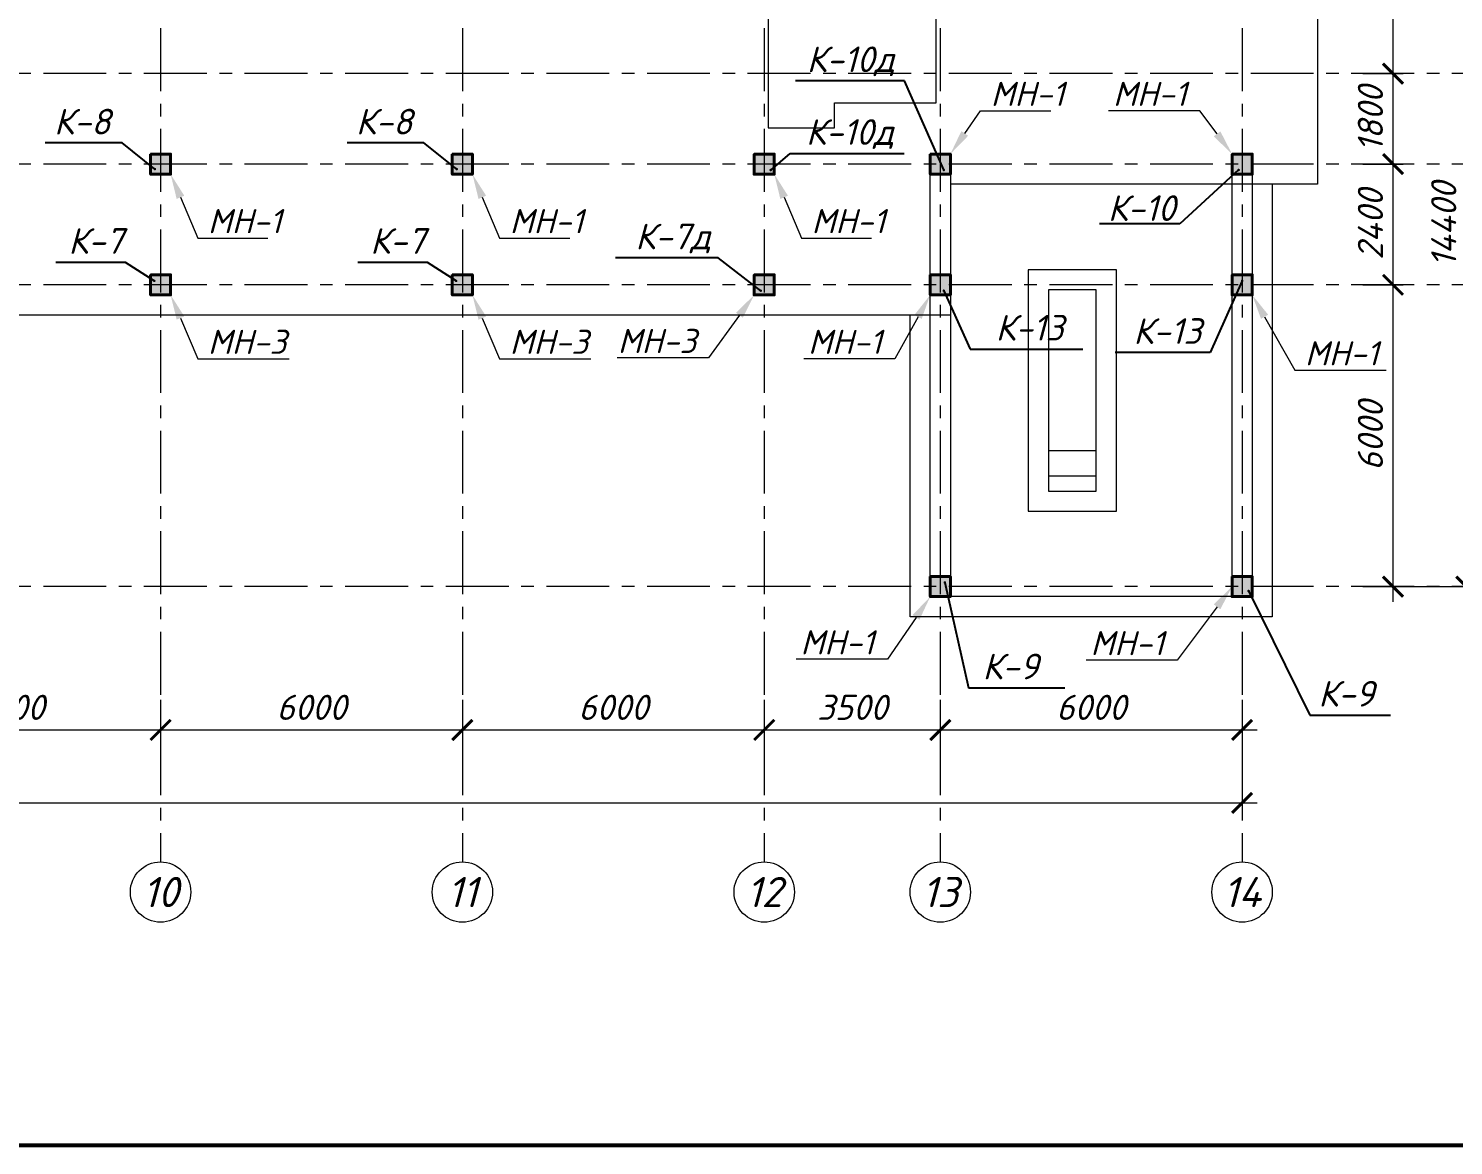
# Model space of a CAD drawing. Header units: millimetres. Extents: x -41985 to 836963, y -232665 to -4590.
# Drawn here: x 43525 to 71852, y -95368 to -73159 of the extents above; entities that cross this region are included whole.
import ezdxf
from ezdxf import colors
from ezdxf.entities.mleader import LeaderData, LeaderLine
from ezdxf.enums import TextEntityAlignment as Align
from ezdxf.math import Vec2, Vec3

# ---------------------------------------------------------------- set-up
doc = ezdxf.new("R2010")
doc.units = ezdxf.units.MM
doc.header["$PDMODE"] = 35
doc.linetypes.add('CENTERX2', pattern=[4, 2.5, -0.5, 0.5, -0.5])
doc.layers.get('Defpoints').update_dxf_attribs({"color": 1, "lineweight": 0})
for name, color, linetype, lineweight in [('#Закл выноски и размеры', 7, 'Continuous', 13), ('#Закладные', 10, 'Continuous', 40), ('k_ Выноски', 7, 'Continuous', 13), ('k_ Осевая', 8, 'CENTERX2', 9), ('k_ Осевые размеры', 251, 'Continuous', 5), ('k_ Позиции', 1, 'Continuous', 13), ('Колонна', 84, 'Continuous', 30), ('Линия Тонкая', 86, 'Continuous', 9), ('Перекрытие. Отм. 0.000', 214, 'Continuous', 40), ('Штриховка', 7, 'Continuous', 25)]:
    doc.layers.add(name, color=color, linetype=linetype, lineweight=lineweight)
doc.styles.get("Standard").update_dxf_attribs({"font": 'isocpeur.ttf'})
doc.styles.add('STEP PR', font='isocpeui.ttf')
doc.dimstyles.get("Standard").update_dxf_attribs({"dimtxt": 0.18, "dimasz": 0.18, "dimexe": 0.18, "dimexo": 0.0625, "dimgap": 0.09, "dimtad": 0, "dimtih": 1, "dimtoh": 1, "dimdec": 4, "dimzin": 0, "dimdsep": 46, "dimtxsty": 'Standard', "dimcen": 0.09, "dimadec": 0, "dimazin": 0, "dimtfac": 1, "dimtdec": 4, "dimtofl": 0, "dimtmove": 0, "dimatfit": 3, "dimfxl": 1, "dimtolj": 1, "dimtzin": 0, "dimarcsym": 0})
doc.dimstyles.new('STEP PR', dxfattribs={"dimscale": 100, "dimtxt": 2.5, "dimasz": 2, "dimexe": 1, "dimexo": 2, "dimgap": 1, "dimtad": 1, "dimdec": 4, "dimlfac": -1, "dimtxsty": 'STEP PR', "dimblk": 'ARCHTICK', "dimcen": 2, "dimdle": 1.5, "dimclrt": 1, "dimadec": 0, "dimazin": 0, "dimtfac": 1, "dimtdec": 4, "dimtmove": 1, "dimatfit": 3, "dimldrblk": 'DOTSMALL', "dimfxl": 1, "dimtolj": 1, "dimtzin": 0, "dimarcsym": 0})

# ---------------------------------------------------------------- blocks, each defined once
blk = doc.blocks.new('*U2186')
blk.add_lwpolyline([(-200, -200), (200, -200), (200, 200), (-200, 200)], close=True)
blk = doc.blocks.new('*U2368')
at = {"layer": 'Линия Тонкая'}
for points in [[(61450, 8200), (61850, 8200), (61850, 6200), (61450, 6200)], [(67450, 8200), (67850, 8200), (67850, 200), (67450, 200)], [(61450, 5800), (61850, 5800), (61850, 200), (61450, 200)]]:
    blk.add_lwpolyline(points, close=True, dxfattribs=at)
for p in [(46150, 8400), (52150, 8400), (58150, 8400), (61650, 8400), (67650, 8400), (46150, 6000), (52150, 6000), (58150, 6000), (61650, 6000), (67650, 6000), (61650, 0), (67650, 0)]:
    blk.add_blockref('*U2186', p)
blk = doc.blocks.new('_ArchTick')
at = {"color": 0, "linetype": 'ByBlock', "const_width": 0.15}
blk.add_lwpolyline([(-0.5, -0.5), (0.5, 0.5)], dxfattribs=at)
blk = doc.blocks.new('*D2304')
at = {"layer": 'Defpoints', "color": 0, "transparency": 16777216}
for p in [(45995, -126715), (51995, -126715), (51995, -127715)]:
    blk.add_point(p, dxfattribs=at)
at = {"layer": 'k_ Осевые размеры', "color": 0, "lineweight": -2, "transparency": 16777216}
for p, q in [((45995, -127115), (45995, -127915)), ((51995, -127115), (51995, -127915)), ((45695, -127715), (52295, -127715))]:
    blk.add_line(p, q, dxfattribs=at)
at = {"layer": 'k_ Осевые размеры', "color": 0, "lineweight": -2, "transparency": 16777216, "xscale": 400, "yscale": 400, "zscale": 400, "rotation": 180}
blk.add_blockref('_ArchTick', (45995, -127715), dxfattribs=at)
at = {"layer": 'k_ Осевые размеры', "color": 0, "lineweight": -2, "transparency": 16777216, "xscale": 400, "yscale": 400, "zscale": 400}
blk.add_blockref('_ArchTick', (51995, -127715), dxfattribs=at)
at = {"layer": 'k_ Осевые размеры', "color": 1, "transparency": 16777216, "insert": (48995, -127265), "char_height": 500, "attachment_point": 5, "style": 'STEP PR'}
blk.add_mtext('\\A1;6000', dxfattribs=at)
blk = doc.blocks.new('_DotSmall')
at = {"color": 0, "linetype": 'ByBlock', "const_width": 0.5}
blk.add_lwpolyline([(-0.0625, 0, 1), (0.0625, 0, 1)], format="xyb", close=True, dxfattribs=at)
blk = doc.blocks.new('*D2305')
at = {"layer": 'Defpoints', "color": 0, "transparency": 16777216}
for p in [(51995, -126715), (57995, -126715), (57995, -127715)]:
    blk.add_point(p, dxfattribs=at)
at = {"layer": 'k_ Осевые размеры', "color": 0, "lineweight": -2, "transparency": 16777216}
for p, q in [((51995, -127115), (51995, -127915)), ((57995, -127115), (57995, -127915)), ((51695, -127715), (58295, -127715))]:
    blk.add_line(p, q, dxfattribs=at)
at = {"layer": 'k_ Осевые размеры', "color": 0, "lineweight": -2, "transparency": 16777216, "xscale": 400, "yscale": 400, "zscale": 400, "rotation": 180}
blk.add_blockref('_ArchTick', (51995, -127715), dxfattribs=at)
at = {"layer": 'k_ Осевые размеры', "color": 0, "lineweight": -2, "transparency": 16777216, "xscale": 400, "yscale": 400, "zscale": 400}
blk.add_blockref('_ArchTick', (57995, -127715), dxfattribs=at)
at = {"layer": 'k_ Осевые размеры', "color": 1, "transparency": 16777216, "insert": (54995, -127265), "char_height": 500, "attachment_point": 5, "style": 'STEP PR'}
blk.add_mtext('\\A1;6000', dxfattribs=at)
blk = doc.blocks.new('*D2306')
at = {"layer": 'Defpoints', "color": 0, "transparency": 16777216}
for p in [(5845, -126715), (73495, -126715), (73495, -129167)]:
    blk.add_point(p, dxfattribs=at)
at = {"layer": 'k_ Осевые размеры', "color": 0, "lineweight": -2, "transparency": 16777216}
for p, q in [((5845, -127115), (5845, -129367)), ((73495, -127115), (73495, -129367)), ((5545, -129167), (73795, -129167))]:
    blk.add_line(p, q, dxfattribs=at)
at = {"layer": 'k_ Осевые размеры', "color": 0, "lineweight": -2, "transparency": 16777216, "xscale": 400, "yscale": 400, "zscale": 400, "rotation": 180}
blk.add_blockref('_ArchTick', (5845, -129167), dxfattribs=at)
at = {"layer": 'k_ Осевые размеры', "color": 0, "lineweight": -2, "transparency": 16777216, "xscale": 400, "yscale": 400, "zscale": 400}
blk.add_blockref('_ArchTick', (73495, -129167), dxfattribs=at)
at = {"layer": 'k_ Осевые размеры', "color": 1, "transparency": 16777216, "insert": (38456, -128713), "char_height": 500, "attachment_point": 5, "style": 'STEP PR'}
blk.add_mtext('\\A1;67650', dxfattribs=at)
blk = doc.blocks.new('*D2307')
at = {"layer": 'Defpoints', "color": 0, "transparency": 16777216}
for p in [(57995, -126715), (63995, -126715), (63995, -127715)]:
    blk.add_point(p, dxfattribs=at)
at = {"layer": 'k_ Осевые размеры', "color": 0, "lineweight": -2, "transparency": 16777216}
for p, q in [((57995, -127115), (57995, -127915)), ((63995, -127115), (63995, -127915)), ((57695, -127715), (64295, -127715))]:
    blk.add_line(p, q, dxfattribs=at)
at = {"layer": 'k_ Осевые размеры', "color": 0, "lineweight": -2, "transparency": 16777216, "xscale": 400, "yscale": 400, "zscale": 400, "rotation": 180}
blk.add_blockref('_ArchTick', (57995, -127715), dxfattribs=at)
at = {"layer": 'k_ Осевые размеры', "color": 0, "lineweight": -2, "transparency": 16777216, "xscale": 400, "yscale": 400, "zscale": 400}
blk.add_blockref('_ArchTick', (63995, -127715), dxfattribs=at)
at = {"layer": 'k_ Осевые размеры', "color": 1, "transparency": 16777216, "insert": (60995, -127265), "char_height": 500, "attachment_point": 5, "style": 'STEP PR'}
blk.add_mtext('\\A1;6000', dxfattribs=at)
blk = doc.blocks.new('*D2308')
at = {"layer": 'Defpoints', "color": 0, "transparency": 16777216}
for p in [(63995, -126715), (67495, -126715), (67495, -127715)]:
    blk.add_point(p, dxfattribs=at)
at = {"layer": 'k_ Осевые размеры', "color": 0, "lineweight": -2, "transparency": 16777216}
for p, q in [((63995, -127115), (63995, -127915)), ((67495, -127115), (67495, -127915)), ((63695, -127715), (67795, -127715))]:
    blk.add_line(p, q, dxfattribs=at)
at = {"layer": 'k_ Осевые размеры', "color": 0, "lineweight": -2, "transparency": 16777216, "xscale": 400, "yscale": 400, "zscale": 400, "rotation": 180}
blk.add_blockref('_ArchTick', (63995, -127715), dxfattribs=at)
at = {"layer": 'k_ Осевые размеры', "color": 0, "lineweight": -2, "transparency": 16777216, "xscale": 400, "yscale": 400, "zscale": 400}
blk.add_blockref('_ArchTick', (67495, -127715), dxfattribs=at)
at = {"layer": 'k_ Осевые размеры', "color": 1, "transparency": 16777216, "insert": (65745, -127265), "char_height": 500, "attachment_point": 5, "style": 'STEP PR'}
blk.add_mtext('\\A1;3500', dxfattribs=at)
blk = doc.blocks.new('*D2309')
at = {"layer": 'Defpoints', "color": 0, "transparency": 16777216}
for p in [(67495, -126715), (73495, -126715), (73495, -127715)]:
    blk.add_point(p, dxfattribs=at)
at = {"layer": 'k_ Осевые размеры', "color": 0, "lineweight": -2, "transparency": 16777216}
for p, q in [((67495, -127115), (67495, -127915)), ((73495, -127115), (73495, -127915)), ((67195, -127715), (73795, -127715))]:
    blk.add_line(p, q, dxfattribs=at)
at = {"layer": 'k_ Осевые размеры', "color": 0, "lineweight": -2, "transparency": 16777216, "xscale": 400, "yscale": 400, "zscale": 400, "rotation": 180}
blk.add_blockref('_ArchTick', (67495, -127715), dxfattribs=at)
at = {"layer": 'k_ Осевые размеры', "color": 0, "lineweight": -2, "transparency": 16777216, "xscale": 400, "yscale": 400, "zscale": 400}
blk.add_blockref('_ArchTick', (73495, -127715), dxfattribs=at)
at = {"layer": 'k_ Осевые размеры', "color": 1, "transparency": 16777216, "insert": (70495, -127265), "char_height": 500, "attachment_point": 5, "style": 'STEP PR'}
blk.add_mtext('\\A1;6000', dxfattribs=at)
blk = doc.blocks.new('*D2313')
at = {"layer": 'Defpoints', "color": 0, "transparency": 16777216}
for p in [(75495, -118865), (76495, -118865), (75495, -124865)]:
    blk.add_point(p, dxfattribs=at)
at = {"layer": 'k_ Осевые размеры', "color": 0, "lineweight": -2, "transparency": 16777216}
for p, q in [((76495, -125165), (76495, -118565)), ((75895, -118865), (76695, -118865)), ((75895, -124865), (76695, -124865))]:
    blk.add_line(p, q, dxfattribs=at)
at = {"layer": 'k_ Осевые размеры', "color": 0, "lineweight": -2, "transparency": 16777216, "xscale": 400, "yscale": 400, "zscale": 400}
for p, rotation in [((76495, -118865), 90), ((76495, -124865), 270)]:
    blk.add_blockref('_ArchTick', p, dxfattribs=dict(at, rotation=rotation))
at = {"layer": 'k_ Осевые размеры', "color": 1, "transparency": 16777216, "insert": (76045, -121865), "char_height": 500, "attachment_point": 5, "rotation": 90, "style": 'STEP PR'}
blk.add_mtext('\\A1;6000', dxfattribs=at)
blk = doc.blocks.new('*D2314')
at = {"layer": 'Defpoints', "color": 0, "transparency": 16777216}
for p in [(75495, -114665), (76495, -114665), (75495, -116465)]:
    blk.add_point(p, dxfattribs=at)
at = {"layer": 'k_ Осевые размеры', "color": 0, "lineweight": -2, "transparency": 16777216}
for p, q in [((76495, -116765), (76495, -114365)), ((75895, -114665), (76695, -114665)), ((75895, -116465), (76695, -116465))]:
    blk.add_line(p, q, dxfattribs=at)
at = {"layer": 'k_ Осевые размеры', "color": 0, "lineweight": -2, "transparency": 16777216, "xscale": 400, "yscale": 400, "zscale": 400}
for p, rotation in [((76495, -114665), 90), ((76495, -116465), 270)]:
    blk.add_blockref('_ArchTick', p, dxfattribs=dict(at, rotation=rotation))
at = {"layer": 'k_ Осевые размеры', "color": 1, "transparency": 16777216, "insert": (76045, -115565), "char_height": 500, "attachment_point": 5, "rotation": 90, "style": 'STEP PR'}
blk.add_mtext('\\A1;1800', dxfattribs=at)
blk = doc.blocks.new('*D2315')
at = {"layer": 'Defpoints', "color": 0, "transparency": 16777216}
for p in [(75495, -110465), (76495, -110465), (75495, -114665)]:
    blk.add_point(p, dxfattribs=at)
at = {"layer": 'k_ Осевые размеры', "color": 0, "lineweight": -2, "transparency": 16777216}
for p, q in [((76495, -114965), (76495, -110165)), ((75895, -110465), (76695, -110465)), ((75895, -114665), (76695, -114665))]:
    blk.add_line(p, q, dxfattribs=at)
at = {"layer": 'k_ Осевые размеры', "color": 0, "lineweight": -2, "transparency": 16777216, "xscale": 400, "yscale": 400, "zscale": 400}
for p, rotation in [((76495, -110465), 90), ((76495, -114665), 270)]:
    blk.add_blockref('_ArchTick', p, dxfattribs=dict(at, rotation=rotation))
at = {"layer": 'k_ Осевые размеры', "color": 1, "transparency": 16777216, "insert": (76045, -112565), "char_height": 500, "attachment_point": 5, "rotation": 90, "style": 'STEP PR'}
blk.add_mtext('\\A1;4200', dxfattribs=at)
blk = doc.blocks.new('*D2316')
at = {"layer": 'Defpoints', "color": 0, "transparency": 16777216}
for p in [(75495, -110465), (75495, -124865), (77953, -124865)]:
    blk.add_point(p, dxfattribs=at)
at = {"layer": 'k_ Осевые размеры', "color": 0, "lineweight": -2, "transparency": 16777216}
for p, q in [((77953, -110165), (77953, -125165)), ((75895, -110465), (78153, -110465)), ((75895, -124865), (78153, -124865))]:
    blk.add_line(p, q, dxfattribs=at)
at = {"layer": 'k_ Осевые размеры', "color": 0, "lineweight": -2, "transparency": 16777216, "xscale": 400, "yscale": 400, "zscale": 400}
for p, rotation in [((77953, -110465), 90), ((77953, -124865), 270)]:
    blk.add_blockref('_ArchTick', p, dxfattribs=dict(at, rotation=rotation))
at = {"layer": 'k_ Осевые размеры', "color": 1, "transparency": 16777216, "insert": (77503, -117665), "char_height": 500, "attachment_point": 5, "rotation": 90, "style": 'STEP PR'}
blk.add_mtext('\\A1;14400', dxfattribs=at)
blk = doc.blocks.new('*D2317')
at = {"layer": 'Defpoints', "color": 0, "transparency": 16777216}
for p in [(75495, -116465), (76495, -116465), (75495, -118865)]:
    blk.add_point(p, dxfattribs=at)
at = {"layer": 'k_ Осевые размеры', "color": 0, "lineweight": -2, "transparency": 16777216}
for p, q in [((76495, -119165), (76495, -116165)), ((75895, -116465), (76695, -116465)), ((75895, -118865), (76695, -118865))]:
    blk.add_line(p, q, dxfattribs=at)
at = {"layer": 'k_ Осевые размеры', "color": 0, "lineweight": -2, "transparency": 16777216, "xscale": 400, "yscale": 400, "zscale": 400}
for p, rotation in [((76495, -116465), 90), ((76495, -118865), 270)]:
    blk.add_blockref('_ArchTick', p, dxfattribs=dict(at, rotation=rotation))
at = {"layer": 'k_ Осевые размеры', "color": 1, "transparency": 16777216, "insert": (76045, -117665), "char_height": 500, "attachment_point": 5, "rotation": 90, "style": 'STEP PR'}
blk.add_mtext('\\A1;2400', dxfattribs=at)
blk = doc.blocks.new('REINFORCED_CONCRETE')
blk = doc.blocks.new('Оси 1-200')
at = {"layer": 'k_ Осевая', "ltscale": 500}
for points in [[(51995.30853, -109764.63317), (51995.30853, -130337.33479)], [(57995.30853, -109764.63317), (57995.30853, -130337.33479)], [(63995.30853, -109764.63317), (63995.30853, -130337.33479)], [(67495.30853, -109764.63317), (67495.30853, -130337.33479)], [(73495.30853, -109764.63317), (73495.30853, -130337.33479)], [(78915.85205, -114664.63317), (45745.30853, -114664.63317)], [(78915.85205, -116464.63317), (39745.30853, -116464.63317)], [(78915.85205, -118864.63317), (329.20252, -118864.63317)], [(78915.85205, -124864.63317), (329.20252, -124864.63317)]]:
    blk.add_lwpolyline(points, dxfattribs=at)
at = {"layer": 'k_ Осевая', "color": 254, "linetype": 'ByBlock', "lineweight": 15, "ltscale": 10}
for centre in [(51995.30853, -130937.33479), (57995.30853, -130937.33479), (63995.30853, -130937.33479), (67495.30853, -130937.33479), (73495.30853, -130937.33479)]:
    blk.add_circle(centre, 600, dxfattribs=at)
at = {"layer": 'k_ Осевая', "color": 1, "linetype": 'ByBlock', "char_height": 600, "width": 484.8732214, "attachment_point": 5, "style": 'STEP PR'}
for s, insert in [('10', (51995.30853, -130937.33479)), ('11', (57995.30853, -130937.33479)), ('12', (63995.30853, -130937.33479)), ('13', (67495.30853, -130937.33479)), ('14', (73495.30853, -130937.33479))]:
    blk.add_mtext(s, dxfattribs=dict(at, insert=insert))
at = {"layer": 'k_ Осевые размеры'}
for base, p1, p2, picture, middle in [((76495.30853, -110464.63317), (75495.30853, -114664.63317), (75495.30853, -110464.63317), '*D2315', (76045.30853, -112564.63317)), ((77952.68401, -124864.63317), (75495.30853, -110464.63317), (75495.30853, -124864.63317), '*D2316', (77502.68401, -117664.63317)), ((76495.30853, -114664.63317), (75495.30853, -116464.63317), (75495.30853, -114664.63317), '*D2314', (76045.30853, -115564.63317)), ((76495.30853, -116464.63317), (75495.30853, -118864.63317), (75495.30853, -116464.63317), '*D2317', (76045.30853, -117664.63317)), ((76495.30853, -118864.63317), (75495.30853, -124864.63317), (75495.30853, -118864.63317), '*D2313', (76045.30853, -121864.63317))]:
    dim = blk.add_linear_dim(base=base, p1=p1, p2=p2, angle=90, dimstyle='STEP PR', override={"dimscale": 200}, dxfattribs=at)
    dim.commit()
    dim.dimension.update_dxf_attribs({"geometry": picture, "text_midpoint": middle})
dim = blk.add_linear_dim(base=(73495.3085320228, -129166.6919996968), p1=(5845.3085320228, -126714.6331693088), p2=(73495.3085320228, -126714.6331693088), dimstyle='STEP PR', override={"dimscale": 200}, dxfattribs=at)
dim.commit()
dim.dimension.update_dxf_attribs({"geometry": '*D2306', "text_midpoint": (38456.2717850313, -129166.6919996968), "dimtype": 160})
for base, p1, p2, picture, middle in [((51995.30853, -127714.63317), (45995.30853, -126714.63317), (51995.30853, -126714.63317), '*D2304', (48995.30853, -127264.63317)), ((57995.30853, -127714.63317), (51995.30853, -126714.63317), (57995.30853, -126714.63317), '*D2305', (54995.30853, -127264.63317)), ((63995.30853, -127714.63317), (57995.30853, -126714.63317), (63995.30853, -126714.63317), '*D2307', (60995.30853, -127264.63317)), ((67495.30853, -127714.63317), (63995.30853, -126714.63317), (67495.30853, -126714.63317), '*D2308', (65745.30853, -127264.63317)), ((73495.30853, -127714.63317), (67495.30853, -126714.63317), (73495.30853, -126714.63317), '*D2309', (70495.30853, -127264.63317))]:
    dim = blk.add_linear_dim(base=base, p1=p1, p2=p2, dimstyle='STEP PR', override={"dimscale": 200}, dxfattribs=at)
    dim.commit()
    dim.dimension.update_dxf_attribs({"geometry": picture, "text_midpoint": middle})

msp = doc.modelspace()

# ---------------------------------------------------------------- hatches: boundary and pattern name
at = {"layer": 'Штриховка'}
h = msp.add_hatch(color=251, dxfattribs=at)
h.dxf.hatch_style = 1
h.paths.add_polyline_path([(45950, -75655.64237), (46350, -75655.64237), (46350, -76055.64237), (45950, -76055.64237)])
h = msp.add_hatch(color=251, dxfattribs=at)
h.dxf.hatch_style = 1
h.paths.add_polyline_path([(51950, -75655.64237), (52350, -75655.64237), (52350, -76055.64237), (51950, -76055.64237)])
h = msp.add_hatch(color=251, dxfattribs=at)
h.dxf.hatch_style = 1
h.paths.add_polyline_path([(57950, -75655.64237), (58350, -75655.64237), (58350, -76055.64237), (57950, -76055.64237)])
h = msp.add_hatch(color=251, dxfattribs=at)
h.dxf.hatch_style = 1
h.paths.add_polyline_path([(61450, -75655.64237), (61850, -75655.64237), (61850, -76055.64237), (61450, -76055.64237)])
h = msp.add_hatch(color=251, dxfattribs=at)
h.dxf.hatch_style = 1
h.paths.add_polyline_path([(67450, -75655.64237), (67850, -75655.64237), (67850, -76055.64237), (67450, -76055.64237)])
h = msp.add_hatch(color=251, dxfattribs=at)
h.dxf.hatch_style = 1
h.paths.add_polyline_path([(45950, -78055.64237), (46350, -78055.64237), (46350, -78455.64237), (45950, -78455.64237)])
h = msp.add_hatch(color=251, dxfattribs=at)
h.dxf.hatch_style = 1
h.paths.add_polyline_path([(51950, -78055.64237), (52350, -78055.64237), (52350, -78455.64237), (51950, -78455.64237)])
h = msp.add_hatch(color=251, dxfattribs=at)
h.dxf.hatch_style = 1
h.paths.add_polyline_path([(57950, -78055.64237), (58350, -78055.64237), (58350, -78455.64237), (57950, -78455.64237)])
h = msp.add_hatch(color=251, dxfattribs=at)
h.dxf.hatch_style = 1
h.paths.add_polyline_path([(61450, -78055.64237), (61850, -78055.64237), (61850, -78455.64237), (61450, -78455.64237)])
h = msp.add_hatch(color=251, dxfattribs=at)
h.dxf.hatch_style = 1
h.paths.add_polyline_path([(61450, -78055.64237), (61850, -78055.64237), (61850, -78455.64237), (61450, -78455.64237)])
h = msp.add_hatch(color=251, dxfattribs=at)
h.dxf.hatch_style = 1
h.paths.add_polyline_path([(67450, -78055.64237), (67850, -78055.64237), (67850, -78455.64237), (67450, -78455.64237)])
h = msp.add_hatch(color=251, dxfattribs=at)
h.dxf.hatch_style = 1
h.paths.add_polyline_path([(61450, -84055.64237), (61850, -84055.64237), (61850, -84455.64237), (61450, -84455.64237)])
h = msp.add_hatch(color=251, dxfattribs=at)
h.dxf.hatch_style = 1
h.paths.add_polyline_path([(67450, -84055.64237), (67850, -84055.64237), (67850, -84455.64237), (67450, -84455.64237)])

# ---------------------------------------------------------------- linework, layer by layer
at = {"layer": '#Закл выноски и размеры', "color": 3, "lineweight": 53}
msp.add_lwpolyline([(-13310.32841, -4589.58305), (113120.39807, -4589.58305), (113120.39807, -95368.08044), (-13310.32841, -95368.08044)], close=True, dxfattribs=at)
at = {"layer": '#Закладные'}
for points in [[(45950, -75655.64237), (46350, -75655.64237), (46350, -76055.64237), (45950, -76055.64237)], [(51950, -75655.64237), (52350, -75655.64237), (52350, -76055.64237), (51950, -76055.64237)], [(57950, -75655.64237), (58350, -75655.64237), (58350, -76055.64237), (57950, -76055.64237)], [(61450, -75655.64237), (61850, -75655.64237), (61850, -76055.64237), (61450, -76055.64237)], [(67450, -75655.64237), (67850, -75655.64237), (67850, -76055.64237), (67450, -76055.64237)], [(45950, -78055.64237), (46350, -78055.64237), (46350, -78455.64237), (45950, -78455.64237)], [(51950, -78055.64237), (52350, -78055.64237), (52350, -78455.64237), (51950, -78455.64237)], [(57950, -78055.64237), (58350, -78055.64237), (58350, -78455.64237), (57950, -78455.64237)], [(61450, -78055.64237), (61850, -78055.64237), (61850, -78455.64237), (61450, -78455.64237)], [(61450, -78055.64237), (61850, -78055.64237), (61850, -78455.64237), (61450, -78455.64237)], [(67450, -78055.64237), (67850, -78055.64237), (67850, -78455.64237), (67450, -78455.64237)], [(61450, -84055.64237), (61850, -84055.64237), (61850, -84455.64237), (61450, -84455.64237)], [(67450, -84055.64237), (67850, -84055.64237), (67850, -84455.64237), (67450, -84455.64237)]]:
    msp.add_lwpolyline(points, close=True, dxfattribs=at)
at = {"layer": 'Линия Тонкая'}
for points in [[(63400, -82755.64237), (65150, -82755.64237), (65150, -77955.64237), (63400, -77955.64237)], [(63800, -82355.64237), (64750, -82355.64237), (64750, -78355.64237), (63800, -78355.64237)], [(63800, -82055.64237), (64750, -82055.64237), (64750, -81555.64237), (63800, -81555.64237)]]:
    msp.add_lwpolyline(points, close=True, dxfattribs=at)
at = {"layer": 'Перекрытие. Отм. 0.000', "lineweight": 5}
msp.add_lwpolyline([(58350, -69355.64237), (58350, -70055.64237), (58230, -70055.64237), (58230, -75135.64237), (59550, -75135.64237), (59550, -74635.64237), (61570, -74635.64237), (61570, -70055.64237), (61450, -70055.64237), (61450, -69355.64237), (67950, -69355.64237), (67950, -69355.64237), (69150, -69355.64237), (69150, -76255.64237), (61850, -76255.64237), (61850, -78855.64237), (33690, -78855.64237), (33690, -72655.64237), (34070, -72655.64237), (34070, -70055.64237), (33950, -70055.64237), (33950, -69655.64237), (33950, -69655.64237), (33950, -69355.64237)], close=True, dxfattribs=at)
for points in [[(68250, -76255.64237), (68250, -84855.64237), (61050, -84855.64237), (61050, -78855.64237)], [(67850, -76255.64237), (67850, -84455.64237), (61450, -84455.64237), (61450, -78855.64237)]]:
    msp.add_lwpolyline(points, dxfattribs=at)

# ---------------------------------------------------------------- block references
at = {"layer": '#Закл выноски и размеры'}
msp.add_blockref('Оси 1-200', (-5845.30853, 40608.9908), dxfattribs=at)
at = {"layer": 'k_ Позиции'}
ref = msp.add_blockref('REINFORCED_CONCRETE', (59807.8787, -74196.61972), dxfattribs=dict(at, xscale=170, yscale=170, zscale=170))
ref.add_attrib('POSITION', 'К-10д', dxfattribs={"layer": '0', "color": 0, "linetype": 'ByBlock', "height": 510, "style": 'STEP PR', "flags": 2}).set_placement((59868.15143, -74026.61972), align=Align.CENTER)
ref = msp.add_blockref('REINFORCED_CONCRETE', (44533.12372, -75435.6949), dxfattribs=dict(at, xscale=170, yscale=170, zscale=170))
ref.add_attrib('POSITION', 'К-8', dxfattribs={"layer": '0', "color": 0, "linetype": 'ByBlock', "height": 510, "style": 'STEP PR', "flags": 2}).set_placement((44593.39645, -75265.6949), align=Align.CENTER)
ref = msp.add_blockref('REINFORCED_CONCRETE', (50533.12372, -75435.6949), dxfattribs=dict(at, xscale=170, yscale=170, zscale=170))
ref.add_attrib('POSITION', 'К-8', dxfattribs={"layer": '0', "color": 0, "linetype": 'ByBlock', "height": 510, "style": 'STEP PR', "flags": 2}).set_placement((50593.39645, -75265.6949), align=Align.CENTER)
ref = msp.add_blockref('REINFORCED_CONCRETE', (59792.65873, -75642.24997), dxfattribs=dict(at, xscale=170, yscale=170, zscale=170))
ref.add_attrib('POSITION', 'К-10д', dxfattribs={"layer": '0', "color": 0, "linetype": 'ByBlock', "height": 510, "style": 'STEP PR', "flags": 2}).set_placement((59852.93146, -75472.24997), align=Align.CENTER)
ref = msp.add_blockref('REINFORCED_CONCRETE', (65650.92232, -77155.32752), dxfattribs=dict(at, xscale=170, yscale=170, zscale=170))
ref.add_attrib('POSITION', 'К-10', dxfattribs={"layer": '0', "color": 0, "linetype": 'ByBlock', "height": 510, "style": 'STEP PR', "flags": 2}).set_placement((65650.92232, -76985.32752), align=Align.CENTER)
ref = msp.add_blockref('REINFORCED_CONCRETE', (56216.66612, -77719.24455), dxfattribs=dict(at, xscale=170, yscale=170, zscale=170))
ref.add_attrib('POSITION', 'К-7д', dxfattribs={"layer": '0', "color": 0, "linetype": 'ByBlock', "height": 510, "style": 'STEP PR', "flags": 2}).set_placement((56337.21157, -77549.24455), align=Align.CENTER)
ref = msp.add_blockref('REINFORCED_CONCRETE', (44863.68724, -77808.48409), dxfattribs=dict(at, xscale=170, yscale=170, zscale=170))
ref.add_attrib('POSITION', 'К-7', dxfattribs={"layer": '0', "color": 0, "linetype": 'ByBlock', "height": 510, "style": 'STEP PR', "flags": 2}).set_placement((44863.68724, -77638.48409), align=Align.CENTER)
ref = msp.add_blockref('REINFORCED_CONCRETE', (50863.68724, -77808.48409), dxfattribs=dict(at, xscale=170, yscale=170, zscale=170))
ref.add_attrib('POSITION', 'К-7', dxfattribs={"layer": '0', "color": 0, "linetype": 'ByBlock', "height": 510, "style": 'STEP PR', "flags": 2}).set_placement((50863.68724, -77638.48409), align=Align.CENTER)
ref = msp.add_blockref('REINFORCED_CONCRETE', (63365.07384, -79533.91003), dxfattribs=dict(at, xscale=170, yscale=170, zscale=170))
ref.add_attrib('POSITION', 'К-13', dxfattribs={"layer": '0', "color": 0, "linetype": 'ByBlock', "height": 510, "rotation": 360, "style": 'STEP PR', "flags": 2}).set_placement((63425.34656, -79363.91003), align=Align.CENTER)
ref = msp.add_blockref('REINFORCED_CONCRETE', (66164.25558, -79600.15577), dxfattribs=dict(at, xscale=170, yscale=170, zscale=170))
ref.add_attrib('POSITION', 'К-13', dxfattribs={"layer": '0', "color": 0, "linetype": 'ByBlock', "height": 510, "style": 'STEP PR', "flags": 2}).set_placement((66164.25558, -79430.15577), align=Align.CENTER)
ref = msp.add_blockref('REINFORCED_CONCRETE', (63045.61408, -86268.63531), dxfattribs=dict(at, xscale=170, yscale=170, zscale=170))
ref.add_attrib('POSITION', 'К-9', dxfattribs={"layer": '0', "color": 0, "linetype": 'ByBlock', "height": 510, "style": 'STEP PR', "flags": 2}).set_placement((63045.61408, -86098.63531), align=Align.CENTER)
ref = msp.add_blockref('REINFORCED_CONCRETE', (69780.19625, -86810.75291), dxfattribs=dict(at, xscale=-170, yscale=170, zscale=170))
ref.add_attrib('POSITION', 'К-9', dxfattribs={"layer": '0', "color": 0, "linetype": 'ByBlock', "height": 510, "style": 'STEP PR', "flags": 2}).set_placement((69719.92352, -86640.75291), align=Align.CENTER)
at = {"layer": 'Колонна'}
msp.add_blockref('*U2368', (0, -84255.64237), dxfattribs=at)

# ---------------------------------------------------------------- leaders
at = {"layer": '#Закл выноски и размеры'}
ml = msp.add_multileader_mtext('Standard', dxfattribs=at)
ml.set_content('МН-1', color=256, style='STEP PR')
ml.set_leader_properties(color=256, linetype='ByLayer', lineweight=-1)
ml.build(insert=Vec2(0, 0))
ml.multileader.update_dxf_attribs({"text_left_attachment_type": 6, "text_right_attachment_type": 6, "dogleg_length": 0, "arrow_head_size": 500, "scale": 2})
ctx = ml.context
ctx.base_point, ctx.scale, ctx.char_height, ctx.arrow_head_size, ctx.landing_gap_size, ctx.plane_origin = Vec3(62451.63434, -74794.55919), 2, 480, 500, 200, Vec3(70934.80951, -83028.7606)
ctx.left_attachment, ctx.right_attachment = 6, 6
notes = []
notes.append((ctx, [(0, (1, 1, 0), (62451.63434, -74794.55919), (1, 0), 0, [(0, [(61850, -75655.64237)], 0, [])])]))
ctx.mtext.insert, ctx.mtext.rotation, ctx.mtext.width, ctx.mtext.defined_height, ctx.mtext.flow_direction = Vec3(62651.63434, -74218.55919), 6.2831853072, 591.0534884, 480, 5
ml = msp.add_multileader_mtext('Standard', dxfattribs=at)
ml.set_content('МН-1', color=256, style='STEP PR')
ml.set_leader_properties(color=256, linetype='ByLayer', lineweight=-1)
ml.build(insert=Vec2(0, 0))
ml.multileader.update_dxf_attribs({"text_left_attachment_type": 6, "text_right_attachment_type": 6, "dogleg_length": 0, "arrow_head_size": 500, "scale": 2})
ctx = ml.context
ctx.base_point, ctx.scale, ctx.char_height, ctx.arrow_head_size, ctx.landing_gap_size, ctx.plane_origin = Vec3(64882.73761, -74794.55919), 2, 480, 500, 200, Vec3(76934.80951, -83028.7606)
ctx.left_attachment, ctx.right_attachment = 6, 6
notes.append((ctx, [(1, (1, 1, 0), (66810.37397, -74794.55919), (-1, 0), 0, [(0, [(67450, -75655.64237)], 0, [])])]))
ctx.mtext.insert, ctx.mtext.rotation, ctx.mtext.width, ctx.mtext.defined_height, ctx.mtext.flow_direction = Vec3(65082.73761, -74218.55919), 6.2831853072, 4159.9502245, 480, 5
ml = msp.add_multileader_mtext('Standard', dxfattribs=at)
ml.set_content('МН-1', color=256, style='STEP PR')
ml.set_leader_properties(color=256, linetype='ByLayer', lineweight=-1)
ml.build(insert=Vec2(0, 0))
ml.multileader.update_dxf_attribs({"text_left_attachment_type": 6, "text_right_attachment_type": 6, "dogleg_length": 0, "arrow_head_size": 500, "scale": 2})
ctx = ml.context
ctx.base_point, ctx.scale, ctx.char_height, ctx.arrow_head_size, ctx.landing_gap_size, ctx.plane_origin = Vec3(46890.4944, -77324.98037), 2, 480, 500, 200, Vec3(55434.80951, -83028.7606)
ctx.left_attachment, ctx.right_attachment = 6, 6
notes.append((ctx, [(0, (1, 1, 0), (46890.4944, -77324.98037), (1, 0), 0, [(0, [(46350, -76055.64237)], 0, [])])]))
ctx.mtext.insert, ctx.mtext.rotation, ctx.mtext.width, ctx.mtext.defined_height, ctx.mtext.flow_direction = Vec3(47090.4944, -76748.98037), 6.2831853072, 591.0534884, 480, 5
ml = msp.add_multileader_mtext('Standard', dxfattribs=at)
ml.set_content('МН-1', color=256, style='STEP PR')
ml.set_leader_properties(color=256, linetype='ByLayer', lineweight=-1)
ml.build(insert=Vec2(0, 0))
ml.multileader.update_dxf_attribs({"text_left_attachment_type": 6, "text_right_attachment_type": 6, "dogleg_length": 0, "arrow_head_size": 500, "scale": 2})
ctx = ml.context
ctx.base_point, ctx.scale, ctx.char_height, ctx.arrow_head_size, ctx.landing_gap_size, ctx.plane_origin = Vec3(52890.4944, -77324.98037), 2, 480, 500, 200, Vec3(61434.80951, -83028.7606)
ctx.left_attachment, ctx.right_attachment = 6, 6
notes.append((ctx, [(0, (1, 1, 0), (52890.4944, -77324.98037), (1, 0), 0, [(0, [(52350, -76055.64237)], 0, [])])]))
ctx.mtext.insert, ctx.mtext.rotation, ctx.mtext.width, ctx.mtext.defined_height, ctx.mtext.flow_direction = Vec3(53090.4944, -76748.98037), 6.2831853072, 591.0534884, 480, 5
ml = msp.add_multileader_mtext('Standard', dxfattribs=at)
ml.set_content('МН-1', color=256, style='STEP PR')
ml.set_leader_properties(color=256, linetype='ByLayer', lineweight=-1)
ml.build(insert=Vec2(0, 0))
ml.multileader.update_dxf_attribs({"text_left_attachment_type": 6, "text_right_attachment_type": 6, "dogleg_length": 0, "arrow_head_size": 500, "scale": 2})
ctx = ml.context
ctx.base_point, ctx.scale, ctx.char_height, ctx.arrow_head_size, ctx.landing_gap_size, ctx.plane_origin = Vec3(58890.4944, -77324.98037), 2, 480, 500, 200, Vec3(67434.80951, -83028.7606)
ctx.left_attachment, ctx.right_attachment = 6, 6
notes.append((ctx, [(0, (1, 1, 0), (58890.4944, -77324.98037), (1, 0), 0, [(0, [(58350, -76055.64237)], 0, [])])]))
ctx.mtext.insert, ctx.mtext.rotation, ctx.mtext.width, ctx.mtext.defined_height, ctx.mtext.flow_direction = Vec3(59090.4944, -76748.98037), 6.2831853072, 591.0534884, 480, 5
ml = msp.add_multileader_mtext('Standard', dxfattribs=at)
ml.set_content('МН-3', color=256, style='STEP PR')
ml.set_leader_properties(color=256, linetype='ByLayer', lineweight=-1)
ml.build(insert=Vec2(0, 0))
ml.multileader.update_dxf_attribs({"text_left_attachment_type": 6, "text_right_attachment_type": 6, "dogleg_length": 0, "arrow_head_size": 500, "scale": 2})
ctx = ml.context
ctx.base_point, ctx.scale, ctx.char_height, ctx.arrow_head_size, ctx.landing_gap_size, ctx.plane_origin = Vec3(40890.4944, -79724.98037), 2, 480, 500, 200, Vec3(49434.80951, -85428.7606)
ctx.left_attachment, ctx.right_attachment = 6, 6
notes.append((ctx, [(0, (1, 1, 0), (40890.4944, -79724.98037), (1, 0), 0, [(0, [(40350, -78455.64237)], 0, [])])]))
ctx.mtext.insert, ctx.mtext.rotation, ctx.mtext.width, ctx.mtext.defined_height, ctx.mtext.flow_direction = Vec3(41090.4944, -79148.98037), 6.2831853072, 1644.9457667, 480, 5
ml = msp.add_multileader_mtext('Standard', dxfattribs=at)
ml.set_content('МН-3', color=256, style='STEP PR')
ml.set_leader_properties(color=256, linetype='ByLayer', lineweight=-1)
ml.build(insert=Vec2(0, 0))
ml.multileader.update_dxf_attribs({"text_left_attachment_type": 6, "text_right_attachment_type": 6, "dogleg_length": 0, "arrow_head_size": 500, "scale": 2})
ctx = ml.context
ctx.base_point, ctx.scale, ctx.char_height, ctx.arrow_head_size, ctx.landing_gap_size, ctx.plane_origin = Vec3(46890.4944, -79724.98037), 2, 480, 500, 200, Vec3(55434.80951, -85428.7606)
ctx.left_attachment, ctx.right_attachment = 6, 6
notes.append((ctx, [(0, (1, 1, 0), (46890.4944, -79724.98037), (1, 0), 0, [(0, [(46350, -78455.64237)], 0, [])])]))
ctx.mtext.insert, ctx.mtext.rotation, ctx.mtext.width, ctx.mtext.defined_height, ctx.mtext.flow_direction = Vec3(47090.4944, -79148.98037), 6.2831853072, 1644.9457667, 480, 5
ml = msp.add_multileader_mtext('Standard', dxfattribs=at)
ml.set_content('МН-3', color=256, style='STEP PR')
ml.set_leader_properties(color=256, linetype='ByLayer', lineweight=-1)
ml.build(insert=Vec2(0, 0))
ml.multileader.update_dxf_attribs({"text_left_attachment_type": 6, "text_right_attachment_type": 6, "dogleg_length": 0, "arrow_head_size": 500, "scale": 2})
ctx = ml.context
ctx.base_point, ctx.scale, ctx.char_height, ctx.arrow_head_size, ctx.landing_gap_size, ctx.plane_origin = Vec3(52890.4944, -79724.98037), 2, 480, 500, 200, Vec3(61434.80951, -85428.7606)
ctx.left_attachment, ctx.right_attachment = 6, 6
notes.append((ctx, [(0, (1, 1, 0), (52890.4944, -79724.98037), (1, 0), 0, [(0, [(52350, -78455.64237)], 0, [])])]))
ctx.mtext.insert, ctx.mtext.rotation, ctx.mtext.width, ctx.mtext.defined_height, ctx.mtext.flow_direction = Vec3(53090.4944, -79148.98037), 6.2831853072, 1644.9457667, 480, 5
ml = msp.add_multileader_mtext('Standard', dxfattribs=at)
ml.set_content('МН-3', color=256, style='STEP PR')
ml.set_leader_properties(color=256, linetype='ByLayer', lineweight=-1)
ml.build(insert=Vec2(0, 0))
ml.multileader.update_dxf_attribs({"text_left_attachment_type": 6, "text_right_attachment_type": 6, "dogleg_length": 0, "arrow_head_size": 500, "scale": 2})
ctx = ml.context
ctx.base_point, ctx.scale, ctx.char_height, ctx.arrow_head_size, ctx.landing_gap_size, ctx.plane_origin = Vec3(55038.36328, -79708.12141), 2, 480, 500, 200, Vec3(67034.80951, -85428.7606)
ctx.left_attachment, ctx.right_attachment = 6, 6
notes.append((ctx, [(1, (1, 1, 0), (57043.45419, -79708.12141), (-1, 0), 0, [(0, [(57950, -78455.64237)], 0, [])])]))
ctx.mtext.insert, ctx.mtext.rotation, ctx.mtext.width, ctx.mtext.defined_height, ctx.mtext.flow_direction = Vec3(55238.36328, -79132.12141), 6.2831853072, 1644.9457667, 480, 5
ml = msp.add_multileader_mtext('Standard', dxfattribs=at)
ml.set_content('МН-1', color=256, style='STEP PR')
ml.set_leader_properties(color=256, linetype='ByLayer', lineweight=-1)
ml.build(insert=Vec2(0, 0))
ml.multileader.update_dxf_attribs({"text_left_attachment_type": 6, "text_right_attachment_type": 6, "dogleg_length": 0, "arrow_head_size": 500, "scale": 2})
ctx = ml.context
ctx.base_point, ctx.scale, ctx.char_height, ctx.arrow_head_size, ctx.landing_gap_size, ctx.plane_origin = Vec3(58821.59767, -79724.98037), 2, 480, 500, 200, Vec3(70934.80951, -85428.7606)
ctx.left_attachment, ctx.right_attachment = 6, 6
notes.append((ctx, [(1, (1, 1, 0), (60749.23403, -79724.98037), (-1, 0), 0, [(0, [(61450, -78455.64237)], 0, [])])]))
ctx.mtext.insert, ctx.mtext.rotation, ctx.mtext.width, ctx.mtext.defined_height, ctx.mtext.flow_direction = Vec3(59021.59767, -79148.98037), 6.2831853072, 4159.9502245, 480, 5
ml = msp.add_multileader_mtext('Standard', dxfattribs=at)
ml.set_content('МН-1', color=256, style='STEP PR')
ml.set_leader_properties(color=256, linetype='ByLayer', lineweight=-1)
ml.build(insert=Vec2(0, 0))
ml.multileader.update_dxf_attribs({"text_left_attachment_type": 6, "text_right_attachment_type": 6, "dogleg_length": 0, "arrow_head_size": 500, "scale": 2})
ctx = ml.context
ctx.base_point, ctx.scale, ctx.char_height, ctx.arrow_head_size, ctx.landing_gap_size, ctx.plane_origin = Vec3(68697.65871, -79952.72582), 2, 480, 500, 200, Vec3(76934.80951, -85428.7606)
ctx.left_attachment, ctx.right_attachment = 6, 6
notes.append((ctx, [(0, (1, 1, 0), (68697.65871, -79952.72582), (1, 0), 0, [(0, [(67850, -78455.64237)], 0, [])])]))
ctx.mtext.insert, ctx.mtext.rotation, ctx.mtext.width, ctx.mtext.defined_height, ctx.mtext.flow_direction = Vec3(68897.65871, -79376.72582), 6.2831853072, 4159.9502245, 480, 5
ml = msp.add_multileader_mtext('Standard', dxfattribs=at)
ml.set_content('МН-1', color=256, style='STEP PR')
ml.set_leader_properties(color=256, linetype='ByLayer', lineweight=-1)
ml.build(insert=Vec2(0, 0))
ml.multileader.update_dxf_attribs({"text_left_attachment_type": 6, "text_right_attachment_type": 6, "dogleg_length": 0, "arrow_head_size": 500, "scale": 2})
ctx = ml.context
ctx.base_point, ctx.scale, ctx.char_height, ctx.arrow_head_size, ctx.landing_gap_size, ctx.plane_origin = Vec3(64434.35155, -85715.75433), 2, 480, 500, 200, Vec3(76934.80951, -91428.7606)
ctx.left_attachment, ctx.right_attachment = 6, 6
notes.append((ctx, [(1, (1, 1, 0), (66361.98792, -85715.75433), (-1, 0), 0, [(0, [(67450, -84255.64237)], 0, [])])]))
ctx.mtext.insert, ctx.mtext.rotation, ctx.mtext.width, ctx.mtext.defined_height, ctx.mtext.flow_direction = Vec3(64634.35155, -85139.75433), 6.2831853072, 4159.9502245, 480, 5
ml = msp.add_multileader_mtext('Standard', dxfattribs=at)
ml.set_content('МН-1', color=256, style='STEP PR')
ml.set_leader_properties(color=256, linetype='ByLayer', lineweight=-1)
ml.build(insert=Vec2(0, 0))
ml.multileader.update_dxf_attribs({"text_left_attachment_type": 6, "text_right_attachment_type": 6, "dogleg_length": 0, "arrow_head_size": 500, "scale": 2})
ctx = ml.context
ctx.base_point, ctx.scale, ctx.char_height, ctx.arrow_head_size, ctx.landing_gap_size, ctx.plane_origin = Vec3(58669.9636, -85700.14923), 2, 480, 500, 200, Vec3(70934.80951, -91428.7606)
ctx.left_attachment, ctx.right_attachment = 6, 6
notes.append((ctx, [(1, (1, 1, 0), (60597.59996, -85700.14923), (-1, 0), 0, [(0, [(61450, -84455.64237)], 0, [])])]))
ctx.mtext.insert, ctx.mtext.rotation, ctx.mtext.width, ctx.mtext.defined_height, ctx.mtext.flow_direction = Vec3(58869.9636, -85124.14923), 6.2831853072, 4159.9502245, 480, 5
at = {"layer": 'k_ Выноски', "ltscale": 100}
for points in [[(61719.52145, -75972.44116), (60940.94157, -74196.61972), (58771.3752, -74196.61972)], [(46036.53236, -75954.02907), (45384.80118, -75435.6949), (43856.89852, -75435.6949)], [(52036.53236, -75954.02907), (51384.80118, -75435.6949), (49856.89852, -75435.6949)], [(58278.5911, -75973.6009), (58668.62719, -75642.24997), (60928.68112, -75642.24997)], [(67580.47855, -75972.44116), (66411.87503, -77044.1623), (64813.56039, -77044.1623)], [(46025.1276, -78177.62453), (45454.0515, -77808.48409), (44070.16098, -77808.48409)], [(52025.1276, -78177.62453), (51454.0515, -77808.48409), (50070.16098, -77808.48409)], [(58080.47855, -78372.44116), (57234.53608, -77719.24455), (55194.5002, -77719.24455)], [(67651.92967, -78175.01327), (67012.75138, -79600.15577), (65127.56572, -79600.15577)], [(61719.52145, -78372.44116), (62241.04229, -79533.91003), (64484.80695, -79533.91003)], [(61740.37774, -84175.19048), (62211.9058, -86268.63531), (64126.7339, -86268.63531)], [(67778.88165, -84342.94385), (68999.03189, -86812.15466), (70599.32632, -86812.15466)]]:
    msp.add_leader(points, dimstyle='Standard', override={"dimscale": 100, "dimtxt": 2.5, "dimasz": 2, "dimexe": 1, "dimexo": 2, "dimgap": 0.7, "dimtih": 0, "dimtoh": 0, "dimlfac": -1, "dimzin": 8, "dimcen": 2, "dimdle": 1, "dimclrt": 1, "dimadec": 4, "dimtmove": 1, "dimldrblk": 'DotSmall', "dimfxl": 100}, dxfattribs=at)
for ctx, leaders in notes:
    for number, flags, end, landing, length, lines in leaders:
        leader = LeaderData()
        leader.index, (leader.has_last_leader_line, leader.has_dogleg_vector, leader.attachment_direction) = number, flags
        leader.last_leader_point, leader.dogleg_vector, leader.dogleg_length = Vec3(end), Vec3(landing), length
        for number, points, colour, breaks in lines:
            line = LeaderLine()
            line.index, line.vertices, line.color, line.breaks = number, Vec3.list(points), colors.encode_raw_color(colour), breaks
            leader.lines.append(line)
        ctx.leaders.append(leader)

doc.saveas('drawing.dxf')
